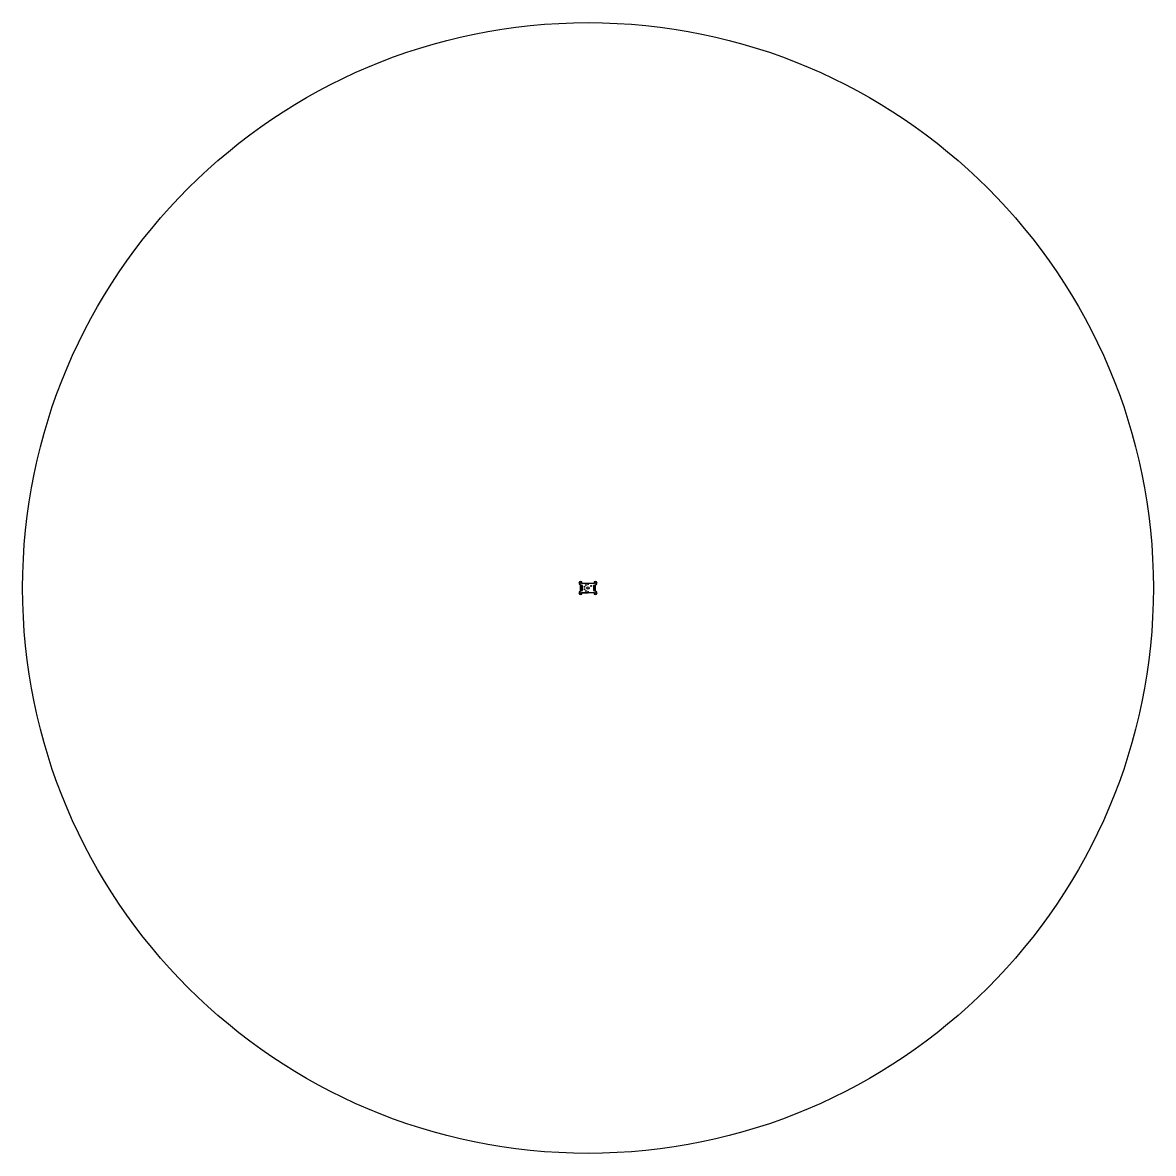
# Model space of a CAD drawing. Header units: millimetres. Extents: x -1356 to 5470, y -674 to 6151.
import ezdxf

# ---------------------------------------------------------------- set-up
doc = ezdxf.new("R2010")
doc.units = ezdxf.units.MM

# ---------------------------------------------------------------- blocks, each defined once
blk = doc.blocks.new('*U14')
blk.add_circle((0, 0), 2.5)
blk = doc.blocks.new('*U15')
at = {"color": 0, "linetype": 'ByBlock', "lineweight": -2, "transparency": 16777216}
for p, rotation in [((2035.6, 2745.5), 252), ((2035.6, 2731.6), 288), ((2043.7, 2756.8), 216), ((2057, 2761.1), 180), ((2043.7, 2720.4), 324.0000000000001)]:
    blk.add_blockref('*U14', p, dxfattribs=dict(at, rotation=rotation))
blk.add_blockref('*U14', (2057, 2716.1), dxfattribs=at)

msp = doc.modelspace()

# ---------------------------------------------------------------- linework, layer by layer
for p, q in [((2012, 2758.6), (2012, 2753.6)), ((2012, 2723.6), (2012, 2753.6)), ((2017, 2723.6), (2017, 2753.6)), ((2022, 2768.6), (2092, 2768.6)), ((2022, 2753.6), (2022, 2723.6)), ((2092, 2723.6), (2092, 2753.6)), ((2097, 2723.6), (2097, 2753.6)), ((2102, 2758.6), (2102, 2753.6)), ((2102, 2723.6), (2102, 2753.6)), ((2012, 2718.6), (2012, 2723.6)), ((2092, 2708.6), (2022, 2708.6)), ((2022, 2708.6), (2057, 2708.6)), ((2102, 2718.6), (2102, 2723.6))]:
    msp.add_line(p, q)
for centre, radius in [((2057, 2738.6), 3412.7), ((2012, 2768.6), 5), ((2057, 2738.6), 8), ((2075.7, 2751.1), 2.5), ((2102, 2768.6), 5), ((2012, 2708.6), 5), ((2102, 2708.6), 5)]:
    msp.add_circle(centre, radius)
for centre, radius, start, end in [((2012, 2768.6), 10, 0, 270), ((2019.5, 2753.6), 2.5, 0, 180), ((2102, 2768.6), 10, 270, 180), ((2094.5, 2753.6), 2.5, 0, 180), ((2012, 2708.6), 10, 90, 0), ((2019.5, 2723.6), 2.5, 180, 0), ((2094.5, 2723.6), 2.5, 180, 0), ((2102, 2708.6), 10, 180, 90)]:
    msp.add_arc(centre, radius, start, end)

# ---------------------------------------------------------------- block references
msp.add_blockref('*U15', (0, 0))

doc.saveas('drawing.dxf')
